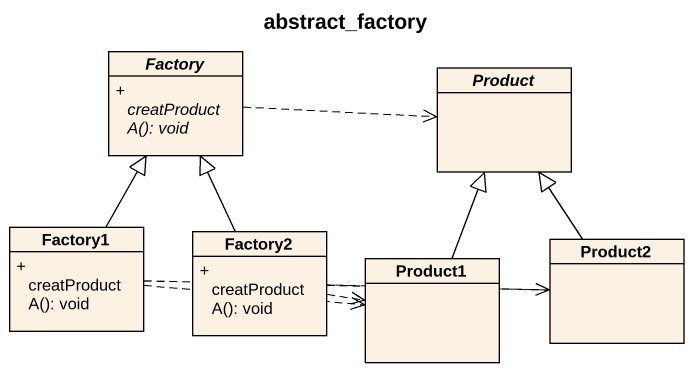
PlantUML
@startuml
title abstract_factory
hide circle
hide empty members
skinparam classAttributeIconSize 0
abstract class Factory {
  {abstract} + creatProductA(): void
}
abstract class Product
class Factory1 {
  + creatProductA(): void
}
class Factory2 {
  + creatProductA(): void
}
class Product1
class Product2
Factory .right.> Product
Factory1 -up-|> Factory
Factory1 .right.> Product1
Factory1 .right.> Product2
Factory2 -up-|> Factory
Factory2 .right.> Product1
Factory2 .right.> Product2
Product1 -up-|> Product
Product2 -up-|> Product
@enduml
